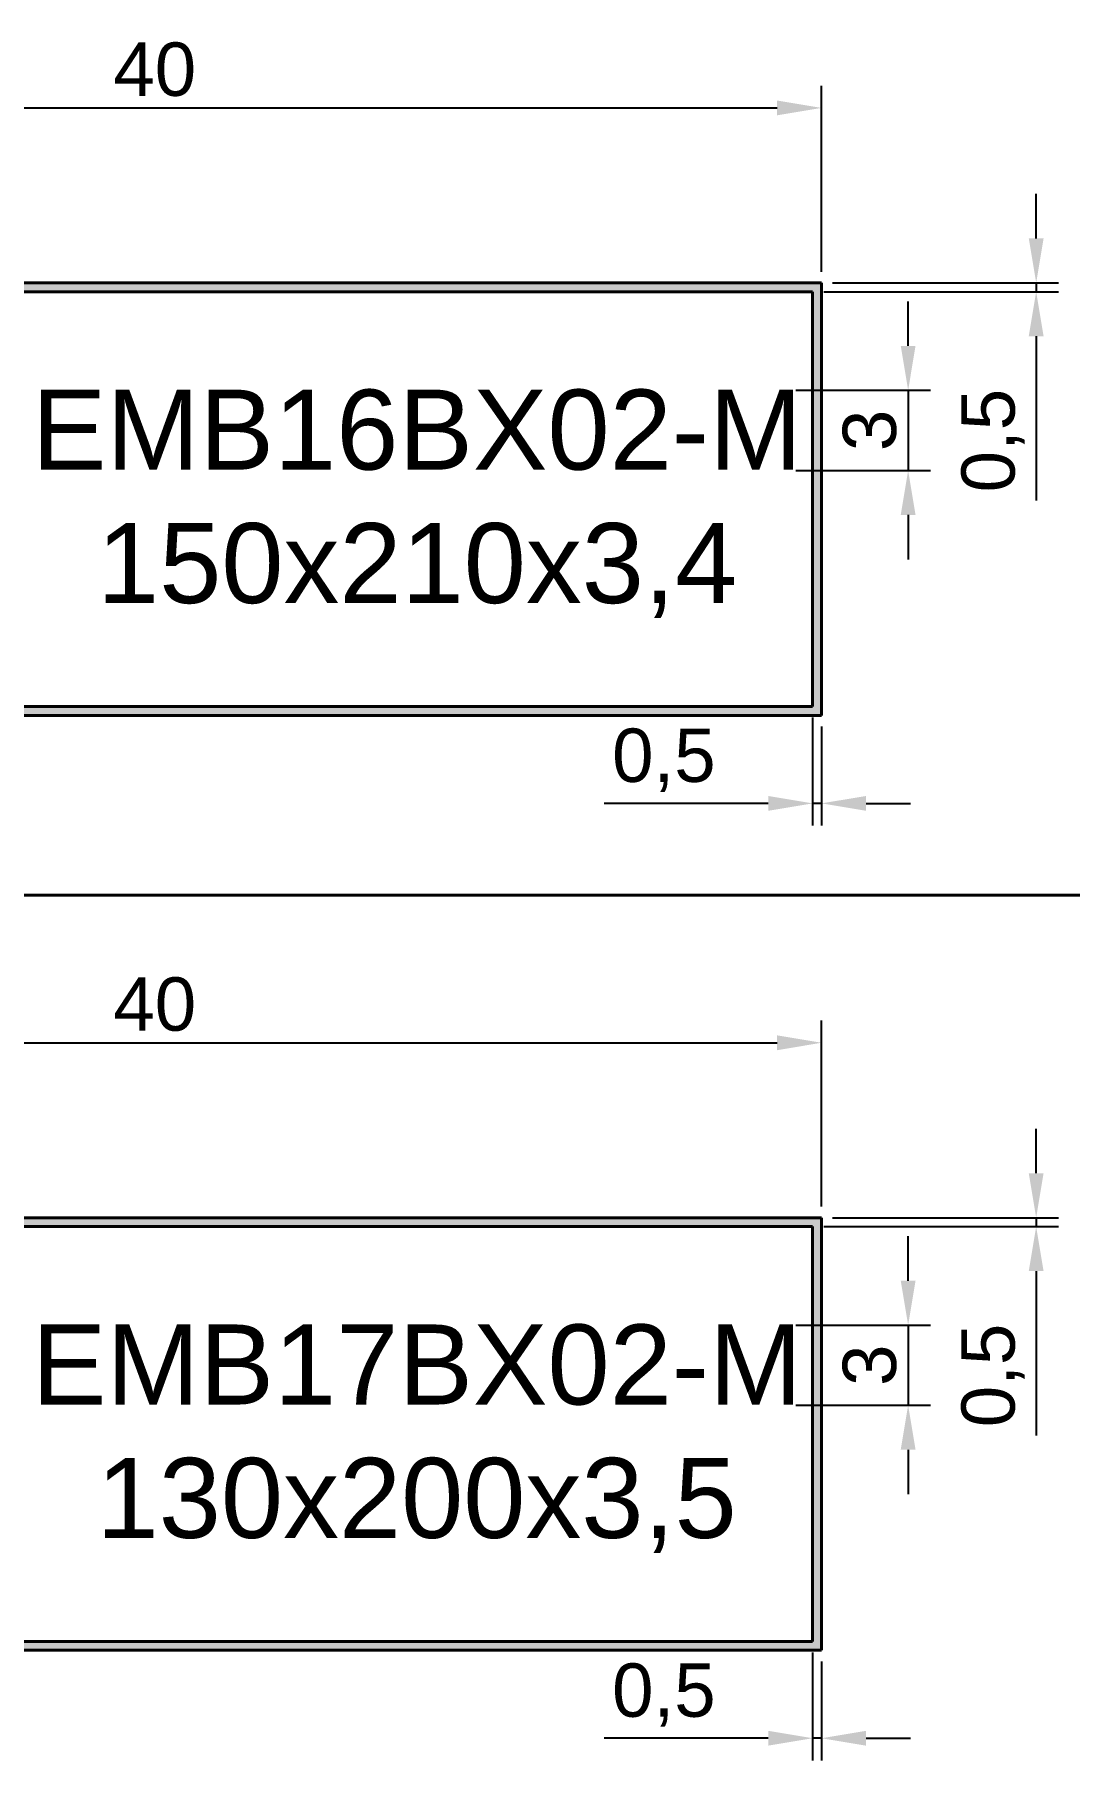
# Model space of a CAD drawing. Header units: millimetres. Extents: x 2977 to 3722, y 961 to 1309.
# Drawn here: x 3029.9 to 3088.1, y 1130.1 to 1227.2 of the extents above; entities that cross this region are included whole.
import ezdxf

# ---------------------------------------------------------------- set-up
doc = ezdxf.new("R2010")
doc.units = ezdxf.units.MM
doc.layers.add('AM_0', color=7, linetype='Continuous', lineweight=40)
doc.layers.add('AM_5', color=1, linetype='Continuous', lineweight=25)
doc.styles.get("Standard").update_dxf_attribs({"font": 'arial.ttf'})
doc.dimstyles.new('ISO-25', dxfattribs={"dimtxt": 3, "dimasz": 2.5, "dimexe": 1.25, "dimexo": 0.625, "dimtad": 1, "dimtxsty": 'Standard', "dimcen": 2.5, "dimadec": 0, "dimazin": 0, "dimtfac": 1, "dimtmove": 0, "dimatfit": 3, "dimfxl": 1, "dimarcsym": 0})

# ---------------------------------------------------------------- blocks, each defined once
blk = doc.blocks.new('*D146')
at = {"layer": 'AM_5', "color": 0, "lineweight": -2, "transparency": 16777216}
for p, q in [((2999.17, 1213.835), (2999.17, 1224.294)), ((3074.166, 1213.835), (3074.166, 1224.294)), ((3001.67, 1223.044), (3071.666, 1223.044))]:
    blk.add_line(p, q, dxfattribs=at)
at = {"layer": 'AM_5', "color": 0, "transparency": 16777216}
for points in [[(3001.67, 1223.461), (3001.67, 1222.627), (2999.17, 1223.044)], [(3071.666, 1223.461), (3071.666, 1222.627), (3074.166, 1223.044)]]:
    blk.add_solid(points, dxfattribs=at)
at = {"layer": 'Defpoints', "color": 0, "transparency": 16777216}
for p in [(3074.166, 1223.044), (2999.17, 1213.21), (3074.166, 1213.21)]:
    blk.add_point(p, dxfattribs=at)
at = {"layer": 'AM_5', "color": 0, "transparency": 16777216, "insert": (3036.668, 1225.201), "char_height": 3, "attachment_point": 5}
blk.add_mtext('40', dxfattribs=at)
blk = doc.blocks.new('*D149')
at = {"layer": 'AM_5', "color": 0, "lineweight": -2, "transparency": 16777216}
for p, q in [((3073.666, 1188.77), (3073.666, 1182.699)), ((3074.166, 1188.27), (3074.166, 1182.699)), ((3071.166, 1183.949), (3061.932, 1183.949)), ((3074.166, 1183.949), (3073.666, 1183.949)), ((3076.666, 1183.949), (3079.166, 1183.949))]:
    blk.add_line(p, q, dxfattribs=at)
at = {"layer": 'AM_5', "color": 0, "transparency": 16777216}
for points in [[(3071.166, 1184.365), (3071.166, 1183.532), (3073.666, 1183.949)], [(3076.666, 1184.365), (3076.666, 1183.532), (3074.166, 1183.949)]]:
    blk.add_solid(points, dxfattribs=at)
at = {"layer": 'Defpoints', "color": 0, "transparency": 16777216}
for p in [(3073.666, 1189.395), (3074.166, 1188.895), (3074.166, 1183.949)]:
    blk.add_point(p, dxfattribs=at)
at = {"layer": 'AM_5', "color": 0, "transparency": 16777216, "insert": (3065.299, 1186.376), "char_height": 3, "attachment_point": 5}
blk.add_mtext('0,5', dxfattribs=at)
blk = doc.blocks.new('*D150')
at = {"layer": 'AM_5', "color": 0, "lineweight": -2, "transparency": 16777216}
for p, q in [((3086.236, 1215.71), (3086.236, 1218.21)), ((3074.791, 1213.21), (3087.486, 1213.21)), ((3086.236, 1213.21), (3086.236, 1212.71)), ((3074.291, 1212.71), (3087.486, 1212.71)), ((3086.236, 1210.21), (3086.236, 1200.975))]:
    blk.add_line(p, q, dxfattribs=at)
at = {"layer": 'AM_5', "color": 0, "transparency": 16777216}
for points in [[(3085.819, 1215.71), (3086.653, 1215.71), (3086.236, 1213.21)], [(3085.819, 1210.21), (3086.653, 1210.21), (3086.236, 1212.71)]]:
    blk.add_solid(points, dxfattribs=at)
at = {"layer": 'Defpoints', "color": 0, "transparency": 16777216}
for p in [(3074.166, 1213.21), (3073.666, 1212.71), (3086.236, 1212.71)]:
    blk.add_point(p, dxfattribs=at)
at = {"layer": 'AM_5', "color": 0, "transparency": 16777216, "insert": (3083.808, 1204.342), "char_height": 3, "attachment_point": 5, "rotation": 90}
blk.add_mtext('0,5', dxfattribs=at)
blk = doc.blocks.new('*D144')
at = {"layer": 'AM_5', "color": 0, "lineweight": -2, "transparency": 16777216}
for p, q in [((3079.036, 1209.669), (3079.036, 1212.169)), ((3072.717, 1207.169), (3080.286, 1207.169)), ((3079.036, 1207.169), (3079.036, 1202.667)), ((3072.717, 1202.667), (3080.286, 1202.667)), ((3079.036, 1200.167), (3079.036, 1197.667))]:
    blk.add_line(p, q, dxfattribs=at)
at = {"layer": 'AM_5', "color": 0, "transparency": 16777216}
for points in [[(3078.619, 1209.669), (3079.452, 1209.669), (3079.036, 1207.169)], [(3078.619, 1200.167), (3079.452, 1200.167), (3079.036, 1202.667)]]:
    blk.add_solid(points, dxfattribs=at)
at = {"layer": 'Defpoints', "color": 0, "transparency": 16777216}
for p in [(3072.092, 1207.169), (3072.092, 1202.667), (3079.036, 1202.667)]:
    blk.add_point(p, dxfattribs=at)
at = {"layer": 'AM_5', "color": 0, "transparency": 16777216, "insert": (3076.878, 1204.918), "char_height": 3, "attachment_point": 5, "rotation": 90}
blk.add_mtext('3', dxfattribs=at)
blk = doc.blocks.new('*D153')
at = {"layer": 'AM_5', "color": 0, "lineweight": -2, "transparency": 16777216}
for p, q in [((2999.17, 1161.283), (2999.17, 1171.742)), ((3074.166, 1161.283), (3074.166, 1171.742)), ((3001.67, 1170.492), (3071.666, 1170.492))]:
    blk.add_line(p, q, dxfattribs=at)
at = {"layer": 'AM_5', "color": 0, "transparency": 16777216}
for points in [[(3001.67, 1170.909), (3001.67, 1170.075), (2999.17, 1170.492)], [(3071.666, 1170.909), (3071.666, 1170.075), (3074.166, 1170.492)]]:
    blk.add_solid(points, dxfattribs=at)
at = {"layer": 'Defpoints', "color": 0, "transparency": 16777216}
for p in [(3074.166, 1170.492), (2999.17, 1160.658), (3074.166, 1160.658)]:
    blk.add_point(p, dxfattribs=at)
at = {"layer": 'AM_5', "color": 0, "transparency": 16777216, "insert": (3036.668, 1172.649), "char_height": 3, "attachment_point": 5}
blk.add_mtext('40', dxfattribs=at)
blk = doc.blocks.new('*D156')
at = {"layer": 'AM_5', "color": 0, "lineweight": -2, "transparency": 16777216}
for p, q in [((3073.666, 1136.218), (3073.666, 1130.147)), ((3074.166, 1135.718), (3074.166, 1130.147)), ((3071.166, 1131.397), (3061.932, 1131.397)), ((3074.166, 1131.397), (3073.666, 1131.397)), ((3076.666, 1131.397), (3079.166, 1131.397))]:
    blk.add_line(p, q, dxfattribs=at)
at = {"layer": 'AM_5', "color": 0, "transparency": 16777216}
for points in [[(3071.166, 1131.813), (3071.166, 1130.98), (3073.666, 1131.397)], [(3076.666, 1131.813), (3076.666, 1130.98), (3074.166, 1131.397)]]:
    blk.add_solid(points, dxfattribs=at)
at = {"layer": 'Defpoints', "color": 0, "transparency": 16777216}
for p in [(3073.666, 1136.843), (3074.166, 1136.343), (3074.166, 1131.397)]:
    blk.add_point(p, dxfattribs=at)
at = {"layer": 'AM_5', "color": 0, "transparency": 16777216, "insert": (3065.299, 1133.824), "char_height": 3, "attachment_point": 5}
blk.add_mtext('0,5', dxfattribs=at)
blk = doc.blocks.new('*D157')
at = {"layer": 'AM_5', "color": 0, "lineweight": -2, "transparency": 16777216}
for p, q in [((3086.236, 1163.158), (3086.236, 1165.658)), ((3074.791, 1160.658), (3087.486, 1160.658)), ((3086.236, 1160.658), (3086.236, 1160.158)), ((3074.291, 1160.158), (3087.486, 1160.158)), ((3086.236, 1157.658), (3086.236, 1148.423))]:
    blk.add_line(p, q, dxfattribs=at)
at = {"layer": 'AM_5', "color": 0, "transparency": 16777216}
for points in [[(3085.819, 1163.158), (3086.653, 1163.158), (3086.236, 1160.658)], [(3085.819, 1157.658), (3086.653, 1157.658), (3086.236, 1160.158)]]:
    blk.add_solid(points, dxfattribs=at)
at = {"layer": 'Defpoints', "color": 0, "transparency": 16777216}
for p in [(3074.166, 1160.658), (3073.666, 1160.158), (3086.236, 1160.158)]:
    blk.add_point(p, dxfattribs=at)
at = {"layer": 'AM_5', "color": 0, "transparency": 16777216, "insert": (3083.808, 1151.79), "char_height": 3, "attachment_point": 5, "rotation": 90}
blk.add_mtext('0,5', dxfattribs=at)
blk = doc.blocks.new('*D151')
at = {"layer": 'AM_5', "color": 0, "lineweight": -2, "transparency": 16777216}
for p, q in [((3079.036, 1157.117), (3079.036, 1159.617)), ((3072.717, 1154.617), (3080.286, 1154.617)), ((3079.036, 1154.617), (3079.036, 1150.115)), ((3072.717, 1150.115), (3080.286, 1150.115)), ((3079.036, 1147.615), (3079.036, 1145.115))]:
    blk.add_line(p, q, dxfattribs=at)
at = {"layer": 'AM_5', "color": 0, "transparency": 16777216}
for points in [[(3078.619, 1157.117), (3079.452, 1157.117), (3079.036, 1154.617)], [(3078.619, 1147.615), (3079.452, 1147.615), (3079.036, 1150.115)]]:
    blk.add_solid(points, dxfattribs=at)
at = {"layer": 'Defpoints', "color": 0, "transparency": 16777216}
for p in [(3072.092, 1154.617), (3072.092, 1150.115), (3079.036, 1150.115)]:
    blk.add_point(p, dxfattribs=at)
at = {"layer": 'AM_5', "color": 0, "transparency": 16777216, "insert": (3076.878, 1152.366), "char_height": 3, "attachment_point": 5, "rotation": 90}
blk.add_mtext('3', dxfattribs=at)

msp = doc.modelspace()

# ---------------------------------------------------------------- hatches: boundary and pattern name
at = {"layer": 'AM_0'}
h = msp.add_hatch(color=256, dxfattribs=at)
h.paths.add_polyline_path([(2999.17, 1213.21), (2999.17, 1188.895), (3074.166, 1188.895), (3074.166, 1213.21)])
h.paths.add_polyline_path([(3073.666, 1212.71), (3073.666, 1189.395), (2999.67, 1189.395), (2999.67, 1212.71)], flags=16)
h = msp.add_hatch(color=256, dxfattribs=at)
h.paths.add_polyline_path([(2999.17, 1160.658), (2999.17, 1136.343), (3074.166, 1136.343), (3074.166, 1160.658)])
h.paths.add_polyline_path([(3073.666, 1160.158), (3073.666, 1136.843), (2999.67, 1136.843), (2999.67, 1160.158)], flags=16)

# ---------------------------------------------------------------- linework, layer by layer
for p, q in [((3074.166, 1213.21), (2999.17, 1213.21)), ((3074.166, 1213.21), (3074.166, 1188.895)), ((3073.666, 1212.71), (2999.67, 1212.71)), ((3073.666, 1212.71), (3073.666, 1189.395)), ((3074.166, 1188.895), (2999.17, 1188.895)), ((3073.666, 1189.395), (2999.67, 1189.395)), ((2977.104, 1178.788), (3177.104, 1178.788)), ((3074.166, 1160.658), (2999.17, 1160.658)), ((3074.166, 1160.658), (3074.166, 1136.343)), ((3073.666, 1160.158), (2999.67, 1160.158)), ((3073.666, 1160.158), (3073.666, 1136.843)), ((3074.166, 1136.343), (2999.17, 1136.343)), ((3073.666, 1136.843), (2999.67, 1136.843))]:
    msp.add_line(p, q, dxfattribs=at)

# ---------------------------------------------------------------- texts
at = {"layer": 'AM_0', "char_height": 2.5, "attachment_point": 1}
for s, insert in [('\\pi21.299;{\\H1.2x;\\P\\pi0.12384;\\H1.5x;EMB16BX02-M\\H1.0411x; \\H0.9605x;\\P\\pi3.792;150x210x3,4\\H1.1396x; }', (3029.631, 1212.21)), ('\\pi21.299;{\\H1.2x;\\P\\pi0.12384;\\H1.5x;EMB17BX02-M\\H1.0411x; \\H0.9605x;\\P\\pi3.7659;130x200x3,5\\H1.1396x; }', (3029.631, 1159.658))]:
    msp.add_mtext_dynamic_manual_height_columns(s, width=42.59864, gutter_width=12.5, heights=[22.315], dxfattribs=dict(at, insert=insert))

# ---------------------------------------------------------------- dimensions: what is measured, and where the dimension line sits
at = {"layer": 'AM_5'}
for base, p1, p2, picture, middle in [((3074.166, 1223.044), (2999.17, 1213.21), (3074.166, 1213.21), '*D146', (3036.668, 1225.201)), ((3074.166, 1170.492), (2999.17, 1160.658), (3074.166, 1160.658), '*D153', (3036.668, 1172.649))]:
    dim = msp.add_linear_dim(base=base, p1=p1, p2=p2, text='40', dimstyle='ISO-25', dxfattribs=at)
    dim.commit()
    dim.dimension.update_dxf_attribs({"geometry": picture, "text_midpoint": middle})
for base, p1, p2, picture, middle in [((3086.236, 1212.71), (3074.166, 1213.21), (3073.666, 1212.71), '*D150', (3083.808, 1204.342)), ((3086.236, 1160.158), (3074.166, 1160.658), (3073.666, 1160.158), '*D157', (3083.808, 1151.79))]:
    dim = msp.add_linear_dim(base=base, p1=p1, p2=p2, angle=90, dimstyle='ISO-25', dxfattribs=at)
    dim.commit()
    dim.dimension.update_dxf_attribs({"geometry": picture, "text_midpoint": middle})
for base, p1, p2, picture, middle in [((3079.036, 1202.667), (3072.092, 1207.169), (3072.092, 1202.667), '*D144', (3076.878, 1204.918)), ((3079.036, 1150.115), (3072.092, 1154.617), (3072.092, 1150.115), '*D151', (3076.878, 1152.366))]:
    dim = msp.add_linear_dim(base=base, p1=p1, p2=p2, angle=90, text='3', dimstyle='ISO-25', dxfattribs=at)
    dim.commit()
    dim.dimension.update_dxf_attribs({"geometry": picture, "text_midpoint": middle})
for base, p1, p2, picture, middle in [((3074.166, 1183.949), (3073.666, 1189.395), (3074.166, 1188.895), '*D149', (3065.299, 1183.949)), ((3074.166, 1131.397), (3073.666, 1136.843), (3074.166, 1136.343), '*D156', (3065.299, 1131.397))]:
    dim = msp.add_linear_dim(base=base, p1=p1, p2=p2, dimstyle='ISO-25', dxfattribs=at)
    dim.commit()
    dim.dimension.update_dxf_attribs({"geometry": picture, "text_midpoint": middle, "dimtype": 160})

doc.saveas('drawing.dxf')
